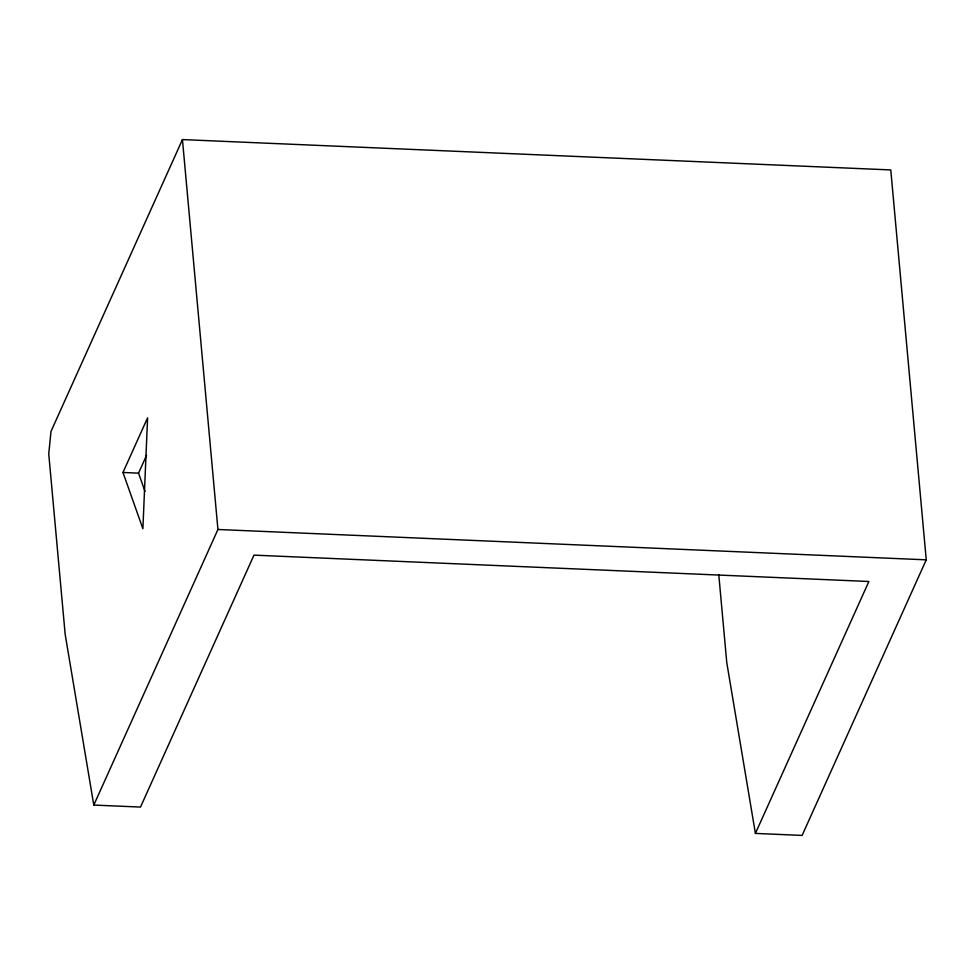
<?xml version="1.0" encoding="UTF-8"?>
<svg xmlns="http://www.w3.org/2000/svg" width="975" height="975" viewBox="0 0 975 975"><rect width="100%" height="100%" fill="white"/><g stroke="black" fill="none" stroke-linecap="round" stroke-linejoin="round"><path stroke-width="1.46" d="M182.447 139.583L50.98 431.45L48.75 453.948L65.167 634.298L93.795 805.07L140.498 807.068L253.975 555.141L868.883 581.49L755.406 833.418L802.108 835.417L926.25 559.833L890.772 169.93L182.447 139.583L217.937 529.486L93.795 805.07M122.972 472.473L147.591 417.824L142.886 528.706L122.972 472.473L138.535 473.143L145.007 491.412M138.535 473.143L146.542 455.386M217.937 529.486L926.25 559.833M755.406 833.418L726.777 662.647L718.782 574.738"/></g></svg>
